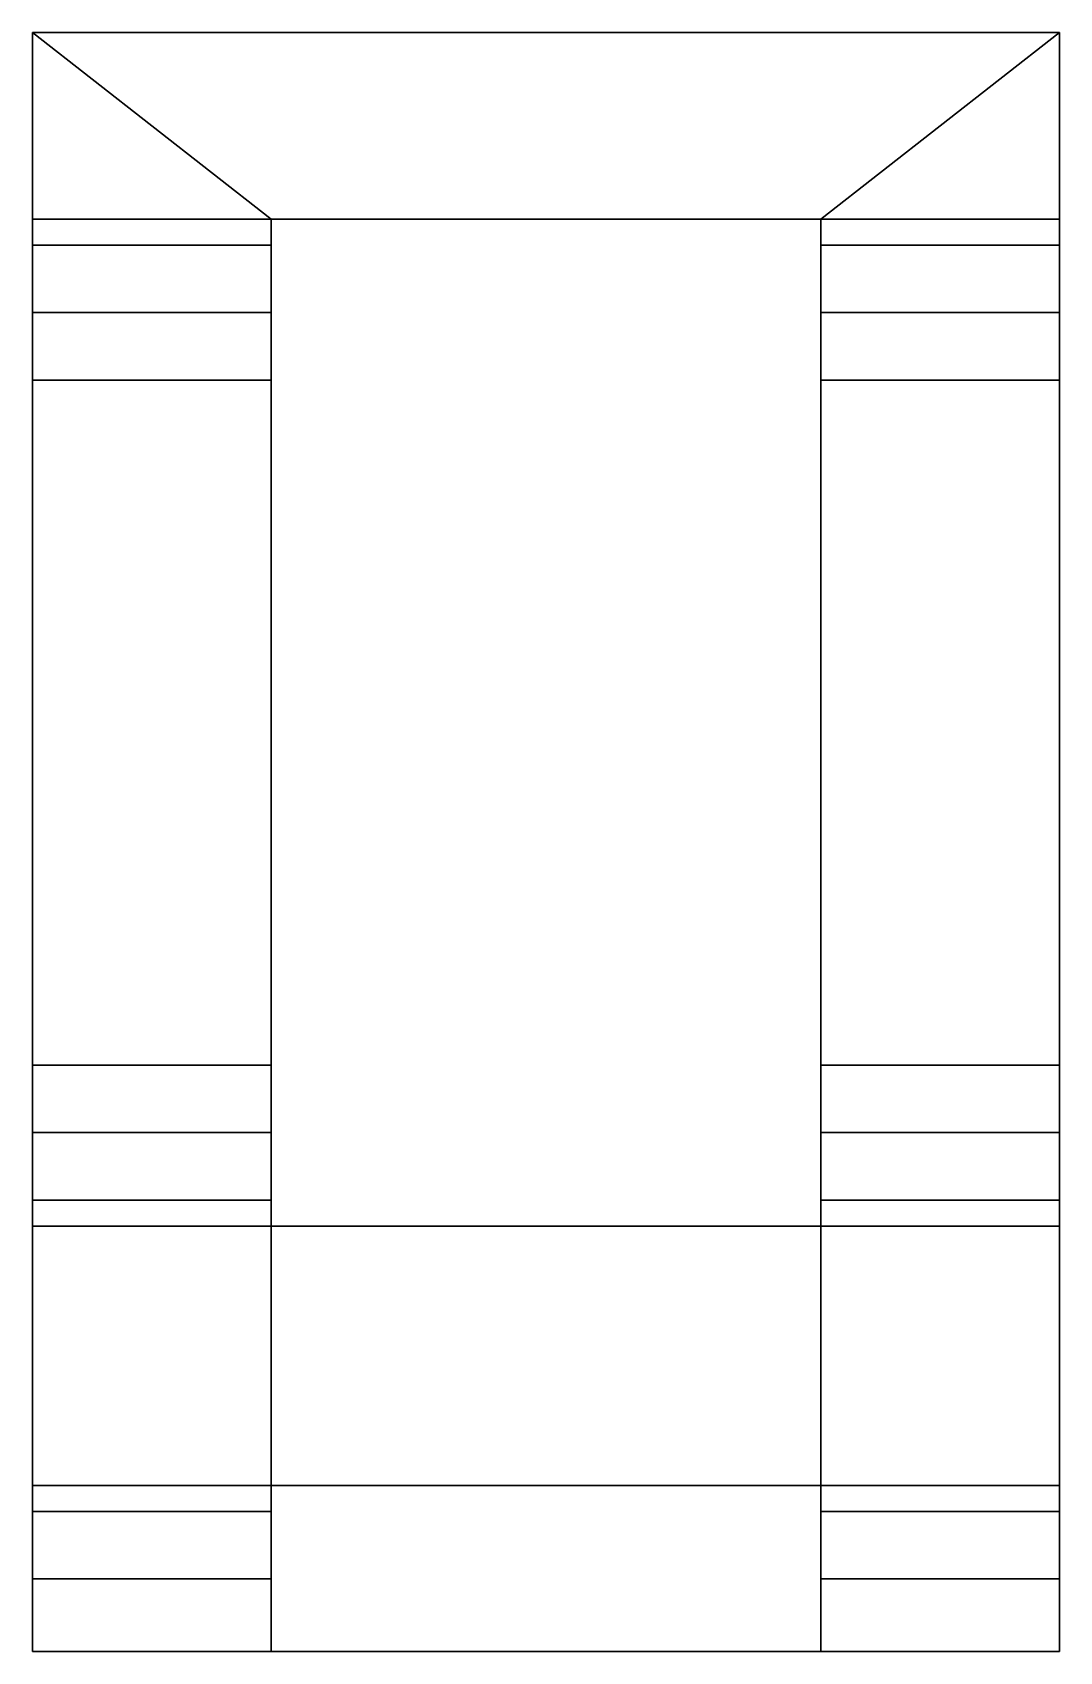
# Model space of a CAD drawing. Extents: x -0.99 to 0.99, y -0.4 to 2.72.
import ezdxf

# ---------------------------------------------------------------- set-up
doc = ezdxf.new("R2010")
doc.units = 0
doc.layers.add('CARGO_IN', color=1, linetype='CONTINUOUS')

msp = doc.modelspace()

# ---------------------------------------------------------------- linework, layer by layer
at = {"layer": 'CARGO_IN'}
for points in [[(-0.99, 2.72, 1.7), (-0.99, 2.72, 1.02), (0.99, 2.72, 1.02), (0.99, 2.72, 1.7)], [(-0.99, 2.72, 1.02), (-0.99, 2.36, 1.02), (-0.53, 2.36, 1.02), (-0.99, 2.72, 1.02)], [(-0.99, 2.72, 1.02), (-0.53, 2.36, 1.02), (0.53, 2.36, 1.02), (0.99, 2.72, 1.02)], [(-0.99, 2.72, 1.7), (-0.99, 2.18, 1.2), (-0.99, 2.31, 1.1), (-0.99, 2.72, 1.7)], [(-0.99, 2.72, 1.7), (-0.99, 2.31, 1.1), (-0.99, 2.36, 1.02), (-0.99, 2.72, 1.02)], [(-0.99, 2.72, 1.7), (-0.99, 2.05, 1.27), (-0.99, 2.18, 1.2), (-0.99, 2.72, 1.7)], [(-0.99, 2.72, 1.7), (-0.99, -0.4, 1.7), (-0.99, 0.73, 1.27), (-0.99, 2.05, 1.27)], [(0.99, 2.72, 1.02), (0.53, 2.36, 1.02), (0.99, 2.36, 1.02), (0.99, 2.72, 1.02)], [(0.99, 2.72, 1.7), (0.99, 2.18, 1.2), (0.99, 2.05, 1.27), (0.99, 2.72, 1.7)], [(0.99, 2.72, 1.7), (0.99, 2.31, 1.1), (0.99, 2.18, 1.2), (0.99, 2.72, 1.7)], [(0.99, 2.72, 1.02), (0.99, 2.36, 1.02), (0.99, 2.31, 1.1), (0.99, 2.72, 1.7)], [(0.99, 2.05, 1.27), (0.99, 0.73, 1.27), (0.99, -0.4, 1.7), (0.99, 2.72, 1.7)], [(-0.53, 2.31, 1.1), (-0.53, 2.36, 1.02), (-0.99, 2.36, 1.02), (-0.99, 2.31, 1.1)], [(-0.53, 2.36, 1.02), (-0.53, 0.42, 1.02), (0.53, 0.42, 1.02), (0.53, 2.36, 1.02)], [(-0.53, 0.47, 1.1), (-0.53, 0.42, 1.02), (-0.53, 2.36, 1.02), (-0.53, 2.31, 1.1)], [(0.99, 2.31, 1.1), (0.99, 2.36, 1.02), (0.53, 2.36, 1.02), (0.53, 2.31, 1.1)], [(0.53, 2.31, 1.1), (0.53, 2.36, 1.02), (0.53, 0.42, 1.02), (0.53, 0.47, 1.1)], [(-0.53, 2.18, 1.2), (-0.53, 2.31, 1.1), (-0.99, 2.31, 1.1), (-0.99, 2.18, 1.2)], [(-0.53, 0.6, 1.2), (-0.53, 0.47, 1.1), (-0.53, 2.31, 1.1), (-0.53, 2.18, 1.2)], [(0.99, 2.18, 1.2), (0.99, 2.31, 1.1), (0.53, 2.31, 1.1), (0.53, 2.18, 1.2)], [(0.53, 2.18, 1.2), (0.53, 2.31, 1.1), (0.53, 0.47, 1.1), (0.53, 0.6, 1.2)], [(-0.53, 2.05, 1.27), (-0.53, 2.18, 1.2), (-0.99, 2.18, 1.2), (-0.99, 2.05, 1.27)], [(-0.53, 0.73, 1.27), (-0.53, 0.6, 1.2), (-0.53, 2.18, 1.2), (-0.53, 2.05, 1.27)], [(0.99, 2.05, 1.27), (0.99, 2.18, 1.2), (0.53, 2.18, 1.2), (0.53, 2.05, 1.27)], [(0.53, 2.05, 1.27), (0.53, 2.18, 1.2), (0.53, 0.6, 1.2), (0.53, 0.73, 1.27)], [(-0.99, 2.05, 1.27), (-0.99, 0.73, 1.27), (-0.53, 0.73, 1.27), (-0.53, 2.05, 1.27)], [(0.53, 2.05, 1.27), (0.53, 0.73, 1.27), (0.99, 0.73, 1.27), (0.99, 2.05, 1.27)], [(-0.99, 0.73, 1.27), (-0.99, 0.6, 1.2), (-0.53, 0.6, 1.2), (-0.53, 0.73, 1.27)], [(-0.99, 0.73, 1.27), (-0.99, -0.4, 1.29), (-0.99, -0.26, 1.22), (-0.99, 0.6, 1.2)], [(-0.99, 0.73, 1.27), (-0.99, -0.4, 1.7), (-0.99, -0.4, 1.29), (-0.99, 0.73, 1.27)], [(0.53, 0.73, 1.27), (0.53, 0.6, 1.2), (0.99, 0.6, 1.2), (0.99, 0.73, 1.27)], [(0.99, 0.6, 1.2), (0.99, -0.26, 1.22), (0.99, -0.4, 1.29), (0.99, 0.73, 1.27)], [(0.99, 0.73, 1.27), (0.99, -0.4, 1.29), (0.99, -0.4, 1.7), (0.99, 0.73, 1.27)], [(-0.99, 0.6, 1.2), (-0.99, 0.47, 1.1), (-0.53, 0.47, 1.1), (-0.53, 0.6, 1.2)], [(-0.99, 0.6, 1.2), (-0.99, -0.26, 1.22), (-0.99, -0.13, 1.11), (-0.99, 0.47, 1.1)], [(0.53, 0.6, 1.2), (0.53, 0.47, 1.1), (0.99, 0.47, 1.1), (0.99, 0.6, 1.2)], [(0.99, 0.47, 1.1), (0.99, -0.13, 1.11), (0.99, -0.26, 1.22), (0.99, 0.6, 1.2)], [(-0.99, 0.47, 1.1), (-0.99, 0.42, 1.02), (-0.53, 0.42, 1.02), (-0.53, 0.47, 1.1)], [(-0.99, 0.47, 1.1), (-0.99, -0.13, 1.11), (-0.99, -0.08, 1.02), (-0.99, 0.42, 1.02)], [(0.53, 0.47, 1.1), (0.53, 0.42, 1.02), (0.99, 0.42, 1.02), (0.99, 0.47, 1.1)], [(0.99, 0.42, 1.02), (0.99, -0.08, 1.02), (0.99, -0.13, 1.11), (0.99, 0.47, 1.1)], [(-0.99, 0.42, 1.02), (-0.99, -0.08, 1.02), (-0.53, -0.08, 1.02), (-0.53, 0.42, 1.02)], [(-0.53, 0.42, 1.02), (-0.53, -0.08, 1.02), (0.53, -0.08, 1.02), (0.53, 0.42, 1.02)], [(0.53, 0.42, 1.02), (0.53, -0.08, 1.02), (0.99, -0.08, 1.02), (0.99, 0.42, 1.02)], [(-0.53, -0.13, 1.11), (-0.53, -0.08, 1.02), (-0.99, -0.08, 1.02), (-0.99, -0.13, 1.11)], [(-0.53, -0.08, 1.02), (-0.53, -0.26, 1.22), (-0.53, -0.4, 1.29), (-0.53, -0.4, 1.02)], [(-0.53, -0.13, 1.11), (-0.53, -0.26, 1.22), (-0.53, -0.26, 1.22), (-0.53, -0.08, 1.02)], [(-0.53, -0.08, 1.02), (-0.53, -0.4, 1.02), (0.53, -0.4, 1.02), (0.53, -0.08, 1.02)], [(0.99, -0.13, 1.11), (0.99, -0.08, 1.02), (0.53, -0.08, 1.02), (0.53, -0.13, 1.11)], [(0.53, -0.4, 1.29), (0.53, -0.26, 1.22), (0.53, -0.08, 1.02), (0.53, -0.4, 1.02)], [(0.53, -0.13, 1.11), (0.53, -0.13, 1.11), (0.53, -0.08, 1.02), (0.53, -0.26, 1.22)], [(-0.53, -0.26, 1.22), (-0.53, -0.13, 1.11), (-0.99, -0.13, 1.11), (-0.99, -0.26, 1.22)], [(0.99, -0.26, 1.22), (0.99, -0.13, 1.11), (0.53, -0.13, 1.11), (0.53, -0.26, 1.22)], [(-0.53, -0.4, 1.29), (-0.53, -0.26, 1.22), (-0.99, -0.26, 1.22), (-0.99, -0.4, 1.29)], [(0.99, -0.4, 1.29), (0.99, -0.26, 1.22), (0.53, -0.26, 1.22), (0.53, -0.4, 1.29)], [(-0.99, -0.4, 1.29), (-0.99, -0.4, 1.7), (0.99, -0.4, 1.7), (0.99, -0.4, 1.29)], [(-0.53, -0.4, 1.02), (-0.53, -0.4, 1.29), (0.53, -0.4, 1.29), (0.53, -0.4, 1.02)]]:
    msp.add_3dface(points, dxfattribs=at)

doc.saveas('drawing.dxf')
